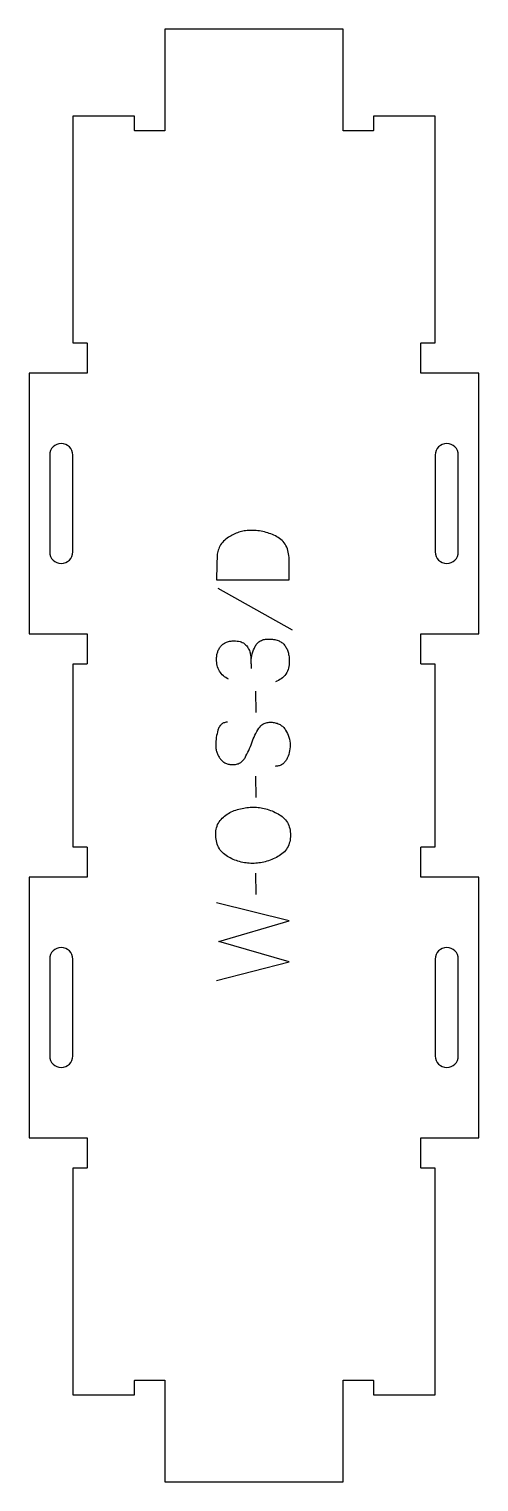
# Model space of a CAD drawing. Extents: x 0 to 186, y 0 to 600.
import ezdxf

# ---------------------------------------------------------------- set-up
doc = ezdxf.new("R2010")
doc.units = 0
for name, color, linetype in [('1_ANYTOOL_1MMDEEP_LABELS_S', 2, 'CONTINUOUS'), ('3_ANYTOOL_CUTTHROUGH_INSID', 4, 'CONTINUOUS'), ('4_ANYTOOL_CUTTHROUGH_OUTSI', 5, 'CONTINUOUS')]:
    doc.layers.add(name, color=color, linetype=linetype)

msp = doc.modelspace()

# ---------------------------------------------------------------- linework, layer by layer
at = {"layer": '1_ANYTOOL_1MMDEEP_LABELS_S'}
for p, q in [((77.771429, 368.814286), (108.542857, 351.628572)), ((93.414286, 326.3), (93.5, 317.514286)), ((93.414286, 291.242858), (93.5, 282.457143)), ((93.414286, 251.214286), (93.5, 242.428572))]:
    msp.add_line(p, q, dxfattribs=at)
for points in [[(77.3, 372.242858), (107.3, 372.242858), (107.214286, 380.771429, 0.046402), (106.90611, 383.677803, 0.07465), (105.917857, 386.407143, 0.077785), (104.328835, 388.490129, 0.06915), (102.2, 390.028572, 0.029998), (99.704684, 391.166098, 0.031416), (97.089286, 391.989286, 0.031395), (94.371963, 392.48193, 0.029153), (91.614286, 392.642858, 0.03275), (89.288864, 392.490377, 0.035889), (87.007143, 392.021429, 0.03592), (84.831775, 391.23657, 0.033706), (82.785714, 390.157143, 0.042675), (80.695963, 388.59866, 0.065683), (78.998214, 386.6375, 0.068103), (77.994307, 384.539774, 0.065471), (77.578572, 382.25, 0.005437), (77.388517, 377.247879, 0.00471)], [(76.957143, 267.285715, -0.064784), (77.305064, 269.95967, -0.088904), (78.435714, 272.385715, -0.05419), (80.127844, 274.308279, -0.051179), (82.185714, 275.835715, -0.041653), (84.614487, 277.017914, -0.036749), (87.2, 277.807143, -0.024892), (89.819263, 278.264923, -0.030823), (92.471429, 278.428572, -0.034269), (95.043925, 278.252052, -0.031918), (97.571429, 277.7375, -0.031725), (100.180825, 276.849313, -0.026303), (102.671429, 275.664286, -0.058719), (104.833176, 274.140506, -0.077745), (106.496429, 272.101786, -0.077243), (107.475266, 269.614798, -0.055252), (107.771429, 266.942858, -0.054051), (107.47285, 264.188932, -0.077615), (106.475, 261.623215, -0.078558), (104.787927, 259.548141, -0.060481), (102.585714, 258.007143, -0.02629), (100.046495, 256.820483, -0.031299), (97.389286, 255.933929, -0.031469), (94.80247, 255.41889, -0.033416), (92.171429, 255.242858, -0.032847), (89.45448, 255.421535, -0.035049), (86.7875, 255.966072, -0.03503), (84.210461, 256.882046, -0.032231), (81.778572, 258.135715, -0.062518), (79.711477, 259.757603, -0.074052), (78.1625, 261.869643, -0.072322), (77.231609, 264.496497, -0.049083)]]:
    msp.add_lwpolyline(points, format="xyb", close=True, dxfattribs=at)
for points in [[(91.528572, 338.385715, -0.052004), (92.041374, 341.718797, -0.057563), (93.264286, 344.857143, -0.070633), (94.188889, 346.131679, -0.079113), (95.444643, 347.075, -0.075641), (97.099501, 347.651788, -0.046128), (98.857143, 347.814286, -0.033924), (100.823918, 347.680689, -0.057836), (102.725, 347.192858, -0.060832), (104.153974, 346.43388, -0.072757), (105.328572, 345.328572, -0.05358), (106.209653, 343.93398, -0.043301), (106.807143, 342.392858, -0.042335), (107.189393, 340.49437, -0.028525), (107.3, 338.557143, -0.059964), (106.973642, 335.845642, -0.089395), (105.875, 333.371429, -0.089624), (103.990553, 331.447262, -0.061164), (101.6, 330.157143)], [(82.228572, 331.271429, -0.060092), (80.142438, 332.659646, -0.080583), (78.532143, 334.560715, -0.079919), (77.584378, 336.91678, -0.055798), (77.3, 339.457143, -0.035013), (77.409087, 341.013043, -0.047512), (77.771429, 342.526786, -0.048382), (78.357469, 343.816211, -0.050886), (79.185714, 344.964286, -0.060051), (80.232502, 345.89019, -0.058597), (81.467857, 346.544643, -0.056917), (82.978773, 346.940773, -0.03878), (84.542857, 347.042858, -0.02544), (85.780574, 346.979842, -0.041152), (86.996429, 346.753572, -0.042175), (87.936699, 346.409758, -0.059142), (88.785714, 345.885715, -0.068767), (90.018209, 344.595018, -0.072211), (90.842857, 343.014286, -0.043093), (91.31045, 341.187174, -0.035742), (91.485714, 339.307143, -0.002283), (91.517107, 337.453679, -0.003092), (91.528572, 335.6)], [(81.885714, 313.485715, 0.071867), (80.549108, 313.292601, 0.100684), (79.367857, 312.666072, 0.047558), (78.891407, 312.191518, 0.038563), (78.502679, 311.641518, 0.037928), (78.155211, 310.94433, 0.026634), (77.9, 310.207143, 0.028461), (77.214017, 307.18381, 0.041577), (76.957143, 304.1, 0.036938), (77.068283, 302.59764, 0.041531), (77.4125, 301.132143, 0.041583), (77.989709, 299.754766, 0.038125), (78.778572, 298.485715, 0.057611), (79.770476, 297.415562, 0.065808), (80.991072, 296.621429, 0.06469), (82.450626, 296.143933, 0.046778), (83.985714, 296, 0.052235), (85.535557, 296.162356, 0.075448), (86.985714, 296.707143, 0.076671), (88.158767, 297.623235, 0.061023), (89.042857, 298.828572, 0.021951), (90.570203, 301.857426, 0.018213), (91.85, 305, -0.02405), (93.155462, 308.101485, -0.02981), (94.785714, 311.042858, -0.068439), (95.751645, 312.184159, -0.079282), (97.003572, 312.992858, -0.076308), (98.582254, 313.417857, -0.047772), (100.228572, 313.442858, -0.046243), (101.909531, 313.149623, -0.06359), (103.480357, 312.5, -0.064671), (104.764546, 311.527176, -0.057073), (105.778572, 310.271429, -0.067522), (107.141482, 307.303121, -0.070793), (107.642857, 304.078572, -0.064027), (107.280342, 300.939557, -0.070447), (106.1, 298.014286, -0.054374), (105.250367, 296.855869, -0.074742), (104.139286, 295.957143, -0.075199), (102.832907, 295.434136, -0.057737), (101.428572, 295.271429)]]:
    msp.add_lwpolyline(points, format="xyb", dxfattribs=at)
msp.add_lwpolyline([(77.3, 206.857143), (107.3, 214.571429), (78.2, 223.014286), (107.3, 231.5), (77.3, 239)], dxfattribs=at)
at = {"layer": '3_ANYTOOL_CUTTHROUGH_INSID'}
for points in [[(18, 383.75), (18, 423.75, 1), (8.5, 423.75), (8.5, 383.75, 1)], [(167.5, 383.75, 1), (177, 383.75), (177, 423.75, 1), (167.5, 423.75)], [(18, 175.75), (18, 215.75, 1), (8.5, 215.75), (8.5, 175.75, 1)], [(167.5, 175.75, 1), (177, 175.75), (177, 215.75, 1), (167.5, 215.75)]]:
    msp.add_lwpolyline(points, format="xyb", close=True, dxfattribs=at)
at = {"layer": '4_ANYTOOL_CUTTHROUGH_OUTSI'}
msp.add_lwpolyline([(129.5, 0), (129.5, 41.75, -0.414214), (129.75, 42), (141.75, 42, -0.414214), (142, 41.75), (142, 36), (167.5, 36), (167.5, 129.5), (161.75, 129.5, -0.414214), (161.5, 129.75), (161.5, 141.75, -0.414214), (161.75, 142), (185.5, 142), (185.5, 249.5), (161.75, 249.5, -0.414214), (161.5, 249.75), (161.5, 261.75, -0.414214), (161.75, 262), (167.5, 262), (167.5, 337.5), (161.75, 337.5, -0.414214), (161.5, 337.75), (161.5, 349.75, -0.414214), (161.75, 350), (185.5, 350), (185.5, 457.5), (161.75, 457.5, -0.414214), (161.5, 457.75), (161.5, 469.75, -0.414214), (161.75, 470), (167.5, 470), (167.5, 563.5), (142, 563.5), (142, 557.75, -0.414214), (141.75, 557.5), (129.75, 557.5, -0.414214), (129.5, 557.75), (129.5, 599.5), (56, 599.5), (56, 557.75, -0.414214), (55.75, 557.5), (43.75, 557.5, -0.414214), (43.5, 557.75), (43.5, 563.5), (18, 563.5), (18, 470), (23.75, 470, -0.414214), (24, 469.75), (24, 457.75, -0.414214), (23.75, 457.5), (0, 457.5), (0, 350), (23.75, 350, -0.414214), (24, 349.75), (24, 337.75, -0.414214), (23.75, 337.5), (18, 337.5), (18, 262), (23.75, 262, -0.414214), (24, 261.75), (24, 249.75, -0.414214), (23.75, 249.5), (0, 249.5), (0, 142), (23.75, 142, -0.414214), (24, 141.75), (24, 129.75, -0.414214), (23.75, 129.5), (18, 129.5), (18, 36), (43.5, 36), (43.5, 41.75, -0.414214), (43.75, 42), (55.75, 42, -0.414214), (56, 41.75), (56, 0)], format="xyb", close=True, dxfattribs=at)

doc.saveas('drawing.dxf')
